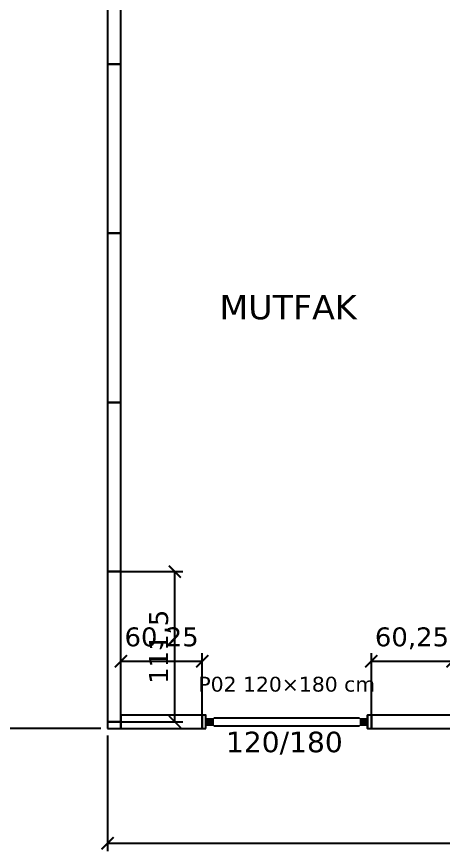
# Model space of a CAD drawing. Header units: centimetres. Extents: x -135 to 3640, y -1234 to 1338.
# Drawn here: x 1733 to 2049, y -91 to 528 of the extents above; entities that cross this region are included whole.
import ezdxf
from ezdxf.enums import TextEntityAlignment as Align

# ---------------------------------------------------------------- set-up
doc = ezdxf.new("R2010")
doc.units = ezdxf.units.CM
for name, color, linetype in [('MONTAJ_OZEL_OLCU', 6, 'Continuous'), ('MONTAJ_OZEL_PANO', 6, 'Continuous'), ('MONTAJ_STANDART', 7, 'Continuous'), ('MONTAJ_YAZI', 4, 'Continuous'), ('OLCULER', 7, 'Continuous'), ('PENCERE', 10, 'Continuous')]:
    doc.layers.add(name, color=color, linetype=linetype)
doc.styles.add('PORTMAN', font='DejaVuSans.ttf')
doc.styles.get("Standard").update_dxf_attribs({"font": 'DejaVuSans.ttf'})
doc.dimstyles.new('PORTMAN', dxfattribs={"dimtxt": 14, "dimasz": 9, "dimexe": 6, "dimexo": 5, "dimgap": 4, "dimtad": 1, "dimtxsty": 'PORTMAN', "dimblk": 'ARCHTICK', "dimcen": 2.5, "dimazin": 3, "dimtfac": 0.5, "dimtmove": 2, "dimatfit": 3})

# ---------------------------------------------------------------- blocks, each defined once
blk = doc.blocks.new('BOM_D13_602p5_DIS_DOLU')
blk.add_lwpolyline([(0, 0), (10, 0), (10, 60.25), (0, 60.25)], close=True)
blk = doc.blocks.new('MNT_BOM_D13_602p5_DIS_DOLU')
blk.add_blockref('BOM_D13_602p5_DIS_DOLU', (0, 0))
blk = doc.blocks.new('_ARCHTICK')
at = {"color": 0, "linetype": 'BYBLOCK', "const_width": 0.15}
blk.add_lwpolyline([(-0.5, -0.5), (0.5, 0.5)], dxfattribs=at)
blk = doc.blocks.new('kaynak-pencere-120180')
at = {"layer": 'PENCERE', "color": 1}
for p, q in [((53839.87, 6703.82), (53839.87, 6713.82)), ((53959.87, 6703.82), (53959.87, 6713.82)), ((53845.87, 6711.82), (53953.87, 6711.82)), ((53845.87, 6705.82), (53953.87, 6705.82))]:
    blk.add_line(p, q, dxfattribs=at)
for points in [[(53839.87, 6705.82), (53845.87, 6705.82), (53839.87, 6711.82), (53845.87, 6711.82)], [(53959.87, 6705.82), (53953.87, 6705.82), (53959.87, 6711.82), (53953.87, 6711.82)]]:
    blk.add_solid(points, dxfattribs=at)
at = {"layer": 'PENCERE', "color": 0, "lineweight": 25}
blk.add_text('120/180', height=15.217, dxfattribs=at).set_placement((53854.7, 6686.34))
blk = doc.blocks.new('BOM_P02_PENCERE_1200x1800')
at = {"layer": 'PENCERE'}
blk.add_blockref('kaynak-pencere-120180', (0, 0), dxfattribs=at)
blk = doc.blocks.new('BOM_D03_1255p0_DIS_P02')
for points in [[(0, 122.75), (10, 122.75), (10, 125.5), (0, 125.5)], [(0, 0), (10, 0), (10, 2.75), (0, 2.75)]]:
    blk.add_lwpolyline(points, close=True)
at = {"layer": 'PENCERE', "rotation": 270}
blk.add_blockref('BOM_P02_PENCERE_1200x1800', (-6703.823, 53962.624), dxfattribs=at)
blk = doc.blocks.new('MNT_BOM_D03_1255p0_DIS_P02')
blk.add_blockref('BOM_D03_1255p0_DIS_P02', (0, 0))
blk = doc.blocks.new('BOM_D14_1115p0_DIS_DOLU')
blk.add_lwpolyline([(0, 0), (10, 0), (10, 111.5), (0, 111.5)], close=True)
blk = doc.blocks.new('MNT_BOM_D14_1115p0_DIS_DOLU')
blk.add_blockref('BOM_D14_1115p0_DIS_DOLU', (0, 0))
blk = doc.blocks.new('BOM_D01_1255p0_DIS_DOLU')
blk.add_lwpolyline([(0, 0), (10, 0), (10, 125.5), (0, 125.5)], close=True)
blk = doc.blocks.new('MNT_BOM_D01_1255p0_DIS_DOLU')
blk.add_blockref('BOM_D01_1255p0_DIS_DOLU', (0, 0))
blk = doc.blocks.new('BOM_B02_DIS_KOSE_100x50')
blk.add_lwpolyline([(0, 0), (10, 0), (10, 5), (0, 5)], close=True)
blk = doc.blocks.new('MNT_BOM_B02_DIS_KOSE_100x50')
blk.add_blockref('BOM_B02_DIS_KOSE_100x50', (0, 0))

msp = doc.modelspace()

# ---------------------------------------------------------------- block references
at = {"layer": 'MONTAJ_OZEL_PANO'}
msp.add_blockref('MNT_BOM_D14_1115p0_DIS_DOLU', (1800, 5), dxfattribs=at)
at = {"layer": 'MONTAJ_OZEL_PANO', "rotation": 270}
for p in [(1810, 10), (1995.75, 10)]:
    msp.add_blockref('MNT_BOM_D13_602p5_DIS_DOLU', p, dxfattribs=at)
at = {"layer": 'MONTAJ_STANDART'}
for name, p in [('MNT_BOM_D01_1255p0_DIS_DOLU', (1800, 493)), ('MNT_BOM_D01_1255p0_DIS_DOLU', (1800, 367.5)), ('MNT_BOM_D01_1255p0_DIS_DOLU', (1800, 242)), ('MNT_BOM_D01_1255p0_DIS_DOLU', (1800, 116.5)), ('MNT_BOM_B02_DIS_KOSE_100x50', (1800, 0))]:
    msp.add_blockref(name, p, dxfattribs=at)
at = {"layer": 'MONTAJ_STANDART', "rotation": 90}
msp.add_blockref('MNT_BOM_D03_1255p0_DIS_P02', (1995.75, 0), dxfattribs=at)

# ---------------------------------------------------------------- texts
at = {"layer": 'MONTAJ_YAZI', "style": 'PORTMAN'}
for s, height, p in [('MUTFAK', 18, (1934, 312.75)), ('P02 120×180 cm', 11, (1933, 33))]:
    msp.add_text(s, height=height, dxfattribs=at).set_placement(p, align=Align.MIDDLE_CENTER)

# ---------------------------------------------------------------- dimensions: what is measured, and where the dimension line sits
at = {"layer": 'MONTAJ_OZEL_OLCU'}
msp.add_linear_dim(base=(1850, 5), p1=(1800, 5), p2=(1800, 116.5), angle=90, dimstyle='PORTMAN', override={"dimtxt": 14, "dimasz": 9, "dimexe": 6, "dimexo": 5, "dimdec": 2, "dimzin": 8, "dimdsep": 44}, dxfattribs=at).render()
for base, p1, p2 in [((1810, 50), (1810, 0), (1870.25, 0)), ((1995.75, 50), (1995.75, 0), (2056, 0))]:
    msp.add_linear_dim(base=base, p1=p1, p2=p2, dimstyle='PORTMAN', override={"dimtxt": 14, "dimasz": 9, "dimexe": 6, "dimexo": 5, "dimdec": 2, "dimzin": 8, "dimdsep": 44}, dxfattribs=at).render()
at = {"layer": 'OLCULER'}
msp.add_linear_dim(base=(1685, 0), p1=(1800, 0), p2=(1800, 1000), angle=90, dimstyle='PORTMAN', override={"dimtxt": 14, "dimasz": 9, "dimexe": 6, "dimexo": 5, "dimdec": 2, "dimzin": 8, "dimdsep": 44}, dxfattribs=at).render()
msp.add_linear_dim(base=(1800, -85), p1=(1800, 0), p2=(2400, 0), dimstyle='PORTMAN', override={"dimtxt": 14, "dimasz": 9, "dimexe": 6, "dimexo": 5, "dimdec": 2, "dimzin": 8, "dimdsep": 44}, dxfattribs=at).render()

doc.saveas('drawing.dxf')
